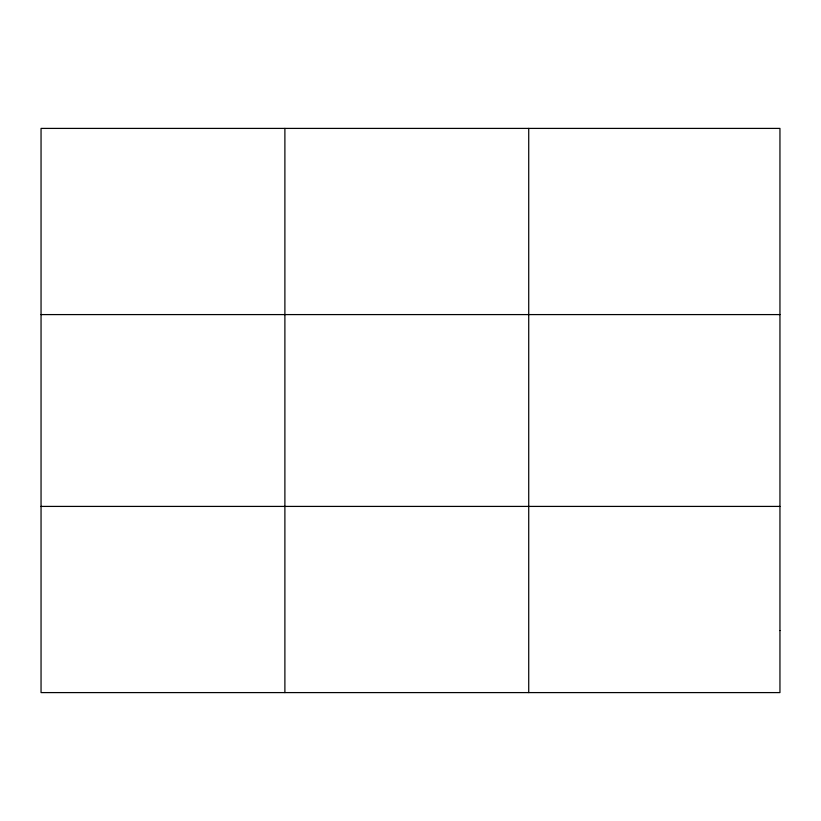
<?xml version="1.0" encoding="UTF-8"?>
<svg xmlns="http://www.w3.org/2000/svg" width="821" height="821" viewBox="0 0 821 821"><rect width="100%" height="100%" fill="white"/><g stroke="black" fill="none" stroke-linecap="round" stroke-linejoin="round"><path stroke-width="1.23" d="M284.887 692.596L284.887 128.404M528.724 692.596L528.724 128.404M41.05 314.587L779.95 314.587M41.05 506.413L779.95 506.413M779.95 630.538L779.95 692.596L41.05 692.596L41.05 128.404L779.95 128.404L779.95 630.538"/></g></svg>
